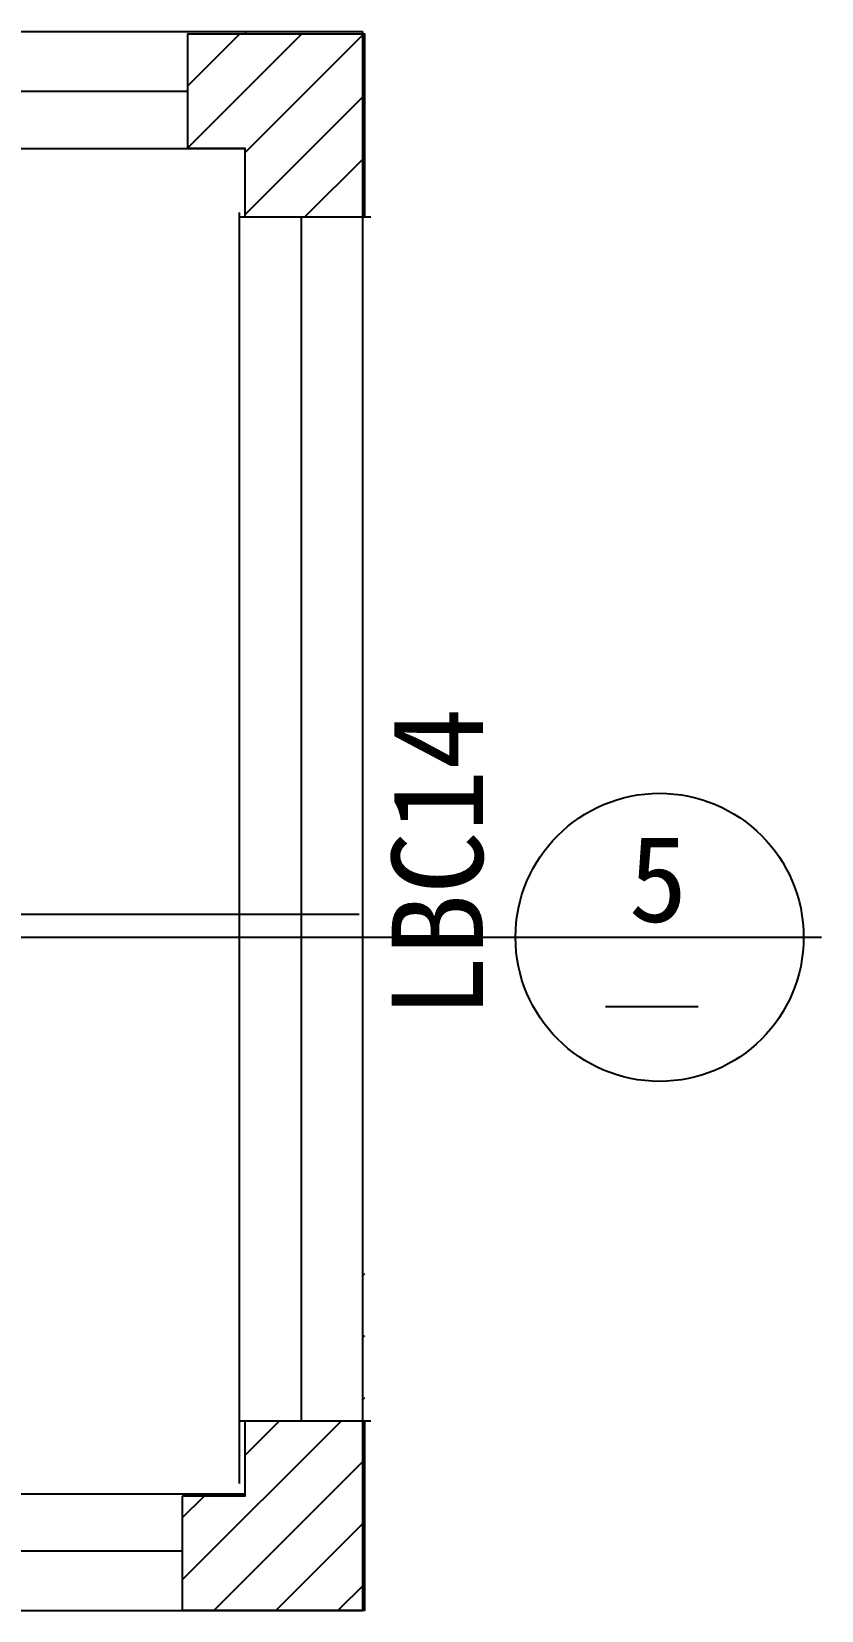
# Model space of a CAD drawing. Header units: metres. Extents: x 169789 to 254571, y -54633 to 5590.
# Drawn here: x 234627 to 237368, y -3231 to 2251 of the extents above; entities that cross this region are included whole.
import ezdxf

# ---------------------------------------------------------------- set-up
doc = ezdxf.new("R2010")
doc.units = ezdxf.units.M
doc.layers.add('DIM', color=3, linetype='Continuous')
doc.layers.add('WALL', color=40, linetype='Continuous')

msp = doc.modelspace()

# ---------------------------------------------------------------- linework, layer by layer
for p, q in [((235168.14, 1846.34), (235563.82, 2242.02)), ((235168.14, 2061.69), (235348.47, 2242.02)), ((235366.54, 1829.38), (235779.18, 2242.02)), ((235366.54, 1614.02), (235783.18, 2030.66)), ((235574.97, 1607.09), (235783.18, 1815.31)), ((235775.16, -2069.14), (235783.18, -2061.11)), ((235775.16, -2284.49), (235783.18, -2276.47)), ((235775.16, -2499.85), (235783.18, -2491.82)), ((235149.97, -3125.03), (235702.01, -2572.99)), ((235366.54, -2693.11), (235486.66, -2572.99)), ((235260.24, -3230.12), (235783.18, -2707.18)), ((235149.97, -2909.68), (235226.06, -2833.59)), ((235475.6, -3230.12), (235783.18, -2922.54)), ((235690.95, -3230.12), (235783.18, -3137.89))]:
    msp.add_line(p, q)
at = {"layer": 'DIM'}
for p, q in [((235347.45, 1622.82), (235347.45, -2790.49)), ((235562.88, 1604.88), (235562.88, -2575.21)), ((230306.91, -893.79), (237367.9, -893.79)), ((236619.01, -1134.34), (236939.96, -1134.34)), ((230697.78, -2826.37), (235365.4, -2826.37)), ((230895.25, -3023.72), (235149.97, -3023.72))]:
    msp.add_line(p, q, dxfattribs=at)
for points in [[(235349.75, 1607.09), (235804.1, 1607.09)], [(234185.1, -813.61), (235763.13, -813.61)], [(235349.75, -2572.99), (235804.1, -2572.99)], [(235149.97, -2833.59), (235149.97, -3230.12)]]:
    msp.add_lwpolyline(points, dxfattribs=at)
msp.add_circle((236806.23, -893.79), 500, dxfattribs=at)
at = {"layer": 'WALL'}
for p, q in [((230293.62, 2250.83), (235775.16, 2250.83)), ((235369.12, 2250.83), (235369.12, 2242.02)), ((235775.16, 2250.83), (235775.16, -3230.7)), ((230922.39, 2043.75), (235168.14, 2043.75)), ((230699.66, 1844.79), (235369.12, 1844.79)), ((230293.62, -3230.7), (235775.16, -3230.7))]:
    msp.add_line(p, q, dxfattribs=at)
for points in [[(235783.18, 1607.09), (235783.18, 2242.02), (235168.14, 2242.02), (235168.14, 1845.48), (235366.54, 1845.48), (235366.54, 1607.09)], [(235366.54, -2572.99), (235366.54, -2833.59), (235149.97, -2833.59)], [(235149.97, -3230.12), (235783.18, -3230.12), (235783.18, -2572.99)]]:
    msp.add_lwpolyline(points, dxfattribs=at)

# ---------------------------------------------------------------- texts
at = {"layer": 'DIM'}
msp.add_text('LBC14', height=316.74, rotation=90, dxfattribs=at).set_placement((236193.29, -1174.22))
msp.add_text('5', height=300, dxfattribs=at).set_placement((236699.24, -840.33))

doc.saveas('drawing.dxf')
